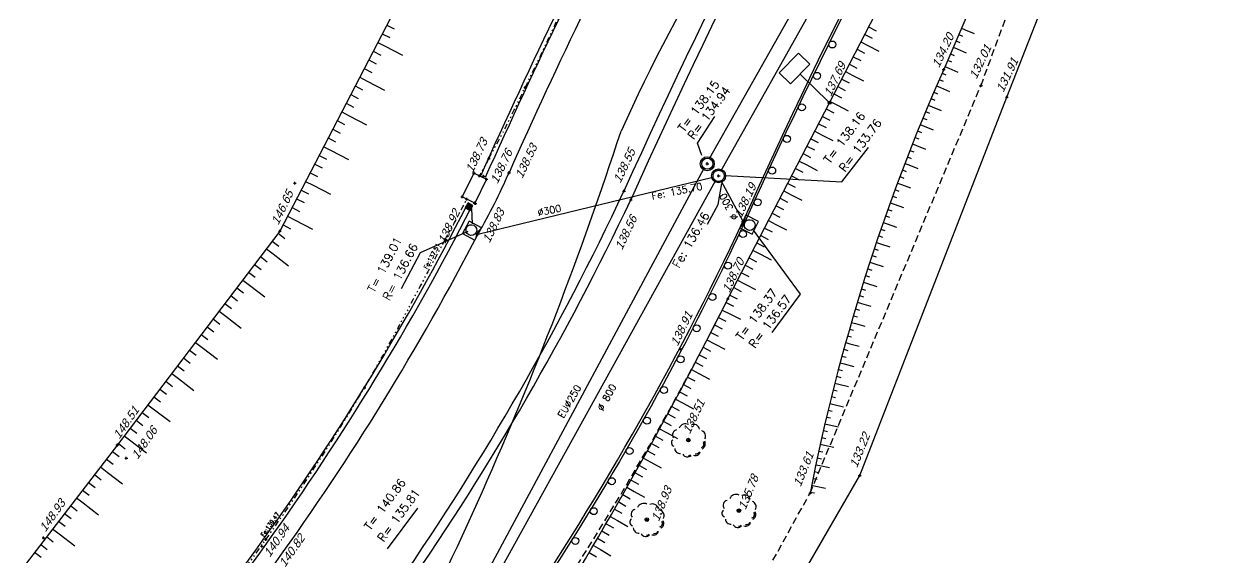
# Model space of a CAD drawing. Header units: metres. Extents: x 1633075 to 1634601, y 8175308 to 8177203.
# Drawn here: x 1633446.8 to 1633533.4, y 8175564.8 to 8175603 of the extents above; entities that cross this region are included whole.
import ezdxf

# ---------------------------------------------------------------- set-up
doc = ezdxf.new("R2010")
doc.units = ezdxf.units.M
doc.header["$LTSCALE"] = 2
doc.header["$PDMODE"] = 2
doc.header["$PDSIZE"] = 0.1
for name, pattern in [('131', [2, 1, 1]), ('211', [0.5, 0.2, -0.1, 0, -0.1, 0, -0.1]), ('31', [2, 1, 1]), ('CACHE', [0.375, 0.25, -0.125]), ('CACHE2', [4.7625, 3.175, -1.5875]), ('CONTINU', [0])]:
    doc.linetypes.add(name, pattern=pattern)
for name, color, linetype in [('C15785 - ALLEE', 7, 'CACHE'), ('C15785 - BORDURES', 7, 'CONTINU'), ('C15785 - BTALUS', 3, 'CACHE'), ('C15785 - CLOTURES', 3, 'Continuous'), ('C15785 - DBA', 252, 'Continuous'), ('C15785 - EAUP', 5, 'CONTINU'), ('C15785 - EP', 4, 'Continuous'), ('C15785 - EU', 6, 'Continuous'), ('C15785 - GLISSIERE', 252, 'Continuous'), ('C15785 - HTALUS', 7, 'Continuous'), ('C15785 - MOBILIER', 252, 'Continuous'), ('C15785 - POINT 2D', 7, 'Continuous'), ('C15785 - RECO-GÉN', 5, 'Continuous'), ('C15785 - Talus', 7, 'Continuous'), ('C15785 - VEGET', 3, 'Continuous'), ('C15785 - Z', 7, 'Continuous')]:
    doc.layers.add(name, color=color, linetype=linetype)
doc.styles.add('SIMPLEX', font='simplex_.ttf', dxfattribs={"height": 0.6})
doc.styles.get("Standard").update_dxf_attribs({"font": 'arial.ttf'})

# ---------------------------------------------------------------- blocks, each defined once
blk = doc.blocks.new('U-GRILLC')
for p, q in [((0.5, 0.5), (-0.5, 0.5)), ((-0.5, 0.5), (-0.5, -0.5)), ((0.4, 0.3), (-0.4, 0.3)), ((0.4, 0.1), (-0.4, 0.1)), ((0.5, -0.5), (0.5, 0.5)), ((-0.5, -0.5), (0.5, -0.5)), ((0.4, -0.1), (-0.4, -0.1)), ((0.4, -0.3), (-0.4, -0.3))]:
    blk.add_line(p, q)
blk = doc.blocks.new('BL19')
at = {"color": 0}
for p, q in [((0.5, 1), (-0.5, 1)), ((-0.5, 1), (-0.5, 0)), ((0.5, 0), (0.5, 1)), ((-0.5, 0), (0.5, 0))]:
    blk.add_line(p, q, dxfattribs=at)
for centre, major_axis, start_param, end_param in [((0.009, 0.554), (-0.275, 0.275), 3.926991, 10.210176), ((0.008, -0.967), (0.742, 0.742), 0.387155, 1.183656)]:
    blk.add_ellipse(centre, major_axis=major_axis, ratio=1, start_param=start_param, end_param=end_param, dxfattribs=at)
blk = doc.blocks.new('ARBN')
blk.add_circle((0, 0), 0.0517)
for centre, radius, start, end in [((-0.088, 0.27), 0.194, 62.9289, 157.9234), ((0.159, 0.288), 0.162, 10.5515, 118.7684), ((-0.381, -0.079), 0.106, 125.5548, 253.3512), ((-0.313, 0.149), 0.141, 102.3806, 218.1519), ((0.33, 0.115), 0.163, 331.4172, 69.7614), ((-0.236, -0.237), 0.15, 182.2997, 276.8338), ((0.202, -0.304), 0.137, 247.1419, 348.9634), ((0.221, -0.292), 0.104, 254.316, 338.7253), ((0.342, -0.106), 0.104, 287.358, 32.9391), ((0.335, -0.105), 0.151, 294.7172, 29.5061), ((-0.027, -0.335), 0.147, 208.1993, 316.9403), ((0.007, -0.38), 0.0689, 259.4414, 333.9219)]:
    blk.add_arc(centre, radius, start, end)
blk = doc.blocks.new('TALB150A')
blk.add_line((0, -0.6), (0, -1.45))
blk = doc.blocks.new('TALB150B')
blk.add_line((0, 0), (0, -0.6))
blk = doc.blocks.new('TALH100A')
blk.add_line((0, 0.3), (0, 1))
blk = doc.blocks.new('TALH100B')
blk.add_line((0, 0), (0, 0.3))
blk = doc.blocks.new('TALH200A')
blk.add_line((0, 0.6), (0, 2))
blk = doc.blocks.new('TALH200B')
blk.add_line((0, 0), (0, 0.6))
blk = doc.blocks.new('RH')
blk.add_circle((0, 0.25), 0.25)
blk = doc.blocks.new('TAMPON')
blk.add_circle((0, 0), 0.5)
blk = doc.blocks.new('T1')
at = {"linetype": '31'}
blk.add_point((0, 0), dxfattribs=at)

msp = doc.modelspace()

# ---------------------------------------------------------------- linework, layer by layer
at = {"layer": 'C15785 - ALLEE'}
msp.add_arc((1633308.479, 8175677.454), 210.85, 316.32837, 333.49362, dxfattribs=at)
at = {"layer": 'C15785 - BORDURES'}
for points in [[(1633479.517, 8175592.213, -0.027798), (1633503.677, 8175638.97, -0.034852), (1633516.468, 8175659.033, 0.028629), (1633534.941, 8175688.336, 0.028629)], [(1633479.837, 8175592.069, -0.027801), (1633503.982, 8175638.798, -0.034865), (1633516.751, 8175658.827, 0.028631), (1633535.247, 8175688.166, 0.028631)], [(1633333.623, 8175448.443, 0.023626), (1633347.155, 8175453.042, 0.095256), (1633378.886, 8175474.608), (1633397.099, 8175493.632), (1633416.63, 8175513.998), (1633420.432, 8175517.894), (1633435.193, 8175533.365), (1633445.937, 8175544.539, 0.074216), (1633478.5, 8175590.041, 0.074216)], [(1633333.719, 8175448.106, 0.023635), (1633347.288, 8175452.719, 0.095278), (1633379.137, 8175474.364), (1633397.352, 8175493.39), (1633416.881, 8175513.754), (1633420.684, 8175517.651), (1633435.446, 8175533.123), (1633446.189, 8175544.296, 0.074215), (1633478.812, 8175589.881, 0.074215)]]:
    msp.add_lwpolyline(points, format="xyb", dxfattribs=at)
for centre, radius, start, end in [((1633898.672, 8175405.901), 456.944, 149.46073, 155.91408), ((1633856.182, 8175428.733), 392.135, 149.28019, 155.89426), ((1633439.207, 8175610.95), 46.201, 330.2248, 336.30408), ((1633304.102, 8175680.057), 214.482, 316.52152, 334.84574), ((1633310.007, 8175676.077), 190.838, 315.95727, 332.51663)]:
    msp.add_arc(centre, radius, start, end, dxfattribs=at)
at = {"layer": 'C15785 - BTALUS'}
msp.add_lwpolyline([(1633473.223, 8175532.822), (1633487.219, 8175546.343), (1633496.76, 8175558.095), (1633503.045, 8175569.458), (1633515.272, 8175598.63), (1633522.45, 8175618.164), (1633529.724, 8175633.188), (1633533.294, 8175646.341)], dxfattribs=at)
at = {"layer": 'C15785 - CLOTURES'}
msp.add_lwpolyline([(1633382.009, 8175447.081), (1633395.823, 8175461.69), (1633413.95, 8175480.648), (1633431.478, 8175499.152), (1633449.856, 8175518.269), (1633458.533, 8175527.531), (1633461.531, 8175528.498), (1633473.223, 8175532.822), (1633476.729, 8175534.001), (1633495.243, 8175551.019), (1633506.593, 8175570.721), (1633517.124, 8175597.792), (1633525.858, 8175620.158), (1633537.229, 8175649.394), (1633548.492, 8175666.038), (1633560.396, 8175683.844)], dxfattribs=at)
at = {"layer": 'C15785 - DBA'}
for centre, radius, start, end in [((1633875.109, 8175418.303), 422.325, 149.28686, 155.85436), ((1633869.963, 8175421.238), 415.728, 149.27415, 155.98386), ((1633312.507, 8175674.336), 195.817, 315.90349, 334.8315), ((1633310.145, 8175675.967), 199.359, 316.14131, 334.59419)]:
    msp.add_arc(centre, radius, start, end, dxfattribs=at)
at = {"layer": 'C15785 - EAUP', "linetype": '211'}
for points in [[(1633514.028, 8175655.077, 0.005503), (1633508.725, 8175646.754, 0.006034), (1633506.132, 8175642.439, 0.005718), (1633497.543, 8175627.79, 0.008732), (1633493.668, 8175620.618, 0.013784), (1633487.766, 8175609.313, 0.005754), (1633485.224, 8175603.892, -0.007386), (1633482.665, 8175598.479, -0.017061), (1633480.073, 8175593.4, 0.001691), (1633479.399, 8175592.163)], [(1633478.5, 8175590.491, -0.002097), (1633476.944, 8175587.606, 0.003128), (1633474.107, 8175582.277, -0.01242), (1633471.17, 8175577, -0.019253), (1633464.117, 8175566.132, -0.020238), (1633455.377, 8175554.703, -0.020238), (1633446.584, 8175544.955, -0.001209), (1633435.362, 8175533.217, -0.000947), (1633425.04, 8175522.524, 0.000935), (1633414.718, 8175511.83, 0.000817), (1633404.273, 8175500.916, -0.000406), (1633393.838, 8175489.993, -0.000365), (1633380.16, 8175475.73), (1633376.894, 8175472.315, -0.010944), (1633373.442, 8175469.364, -0.012808), (1633367.029, 8175464.352, -0.014672), (1633360.249, 8175459.667), (1633354.475, 8175456.418), (1633352.437, 8175454.291)]]:
    msp.add_lwpolyline(points, format="xyb", dxfattribs=at)
at = {"layer": 'C15785 - EAUP', "linetype": '131'}
msp.add_lwpolyline([(1633479.398, 8175592.163), (1633479.906, 8175591.91), (1633479.058, 8175590.21), (1633478.163, 8175590.657), (1633479.011, 8175592.357), (1633479.398, 8175592.163)], dxfattribs=at)
at = {"layer": 'C15785 - EP', "linetype": 'CONTINU'}
for p, q in [((1633496.672, 8175592.498), (1633527.935, 8175648.256)), ((1633476.328, 8175555.694), (1633496.283, 8175591.799)), ((1633479.29, 8175587.989), (1633496.086, 8175592.065)), ((1633478.91, 8175588.734), (1633478.862, 8175589.823))]:
    msp.add_line(p, q, dxfattribs=at)
at = {"layer": 'C15785 - EP', "linetype": 'CACHE2'}
msp.add_line((1633498.268, 8175588.894, 138.187), (1633496.685, 8175591.808, 138.187), dxfattribs=at)
at = {"layer": 'C15785 - EP', "flags": 128}
for points in [[(1633496.961, 8175592.173), (1633505.31, 8175591.724), (1633507.227, 8175594.173)], [(1633495.708, 8175588.694), (1633496.477, 8175590.108), (1633496.745, 8175591.611)], [(1633473.831, 8175584.094), (1633475.186, 8175586.677), (1633478.59, 8175588.207)], [(1633500.329, 8175580.947), (1633502.366, 8175583.684), (1633498.988, 8175588.276)]]:
    msp.add_lwpolyline(points, dxfattribs=at)
at = {"layer": 'C15785 - EP', "linetype": 'CACHE2'}
msp.add_circle((1633496.505, 8175592.156), 0.4, dxfattribs=at)
at = {"layer": 'C15785 - EU', "linetype": 'CONTINU'}
for p, q in [((1633495.851, 8175593.405), (1633527.809, 8175649.988)), ((1633476.539, 8175557.436), (1633495.465, 8175592.704))]:
    msp.add_line(p, q, dxfattribs=at)
at = {"layer": 'C15785 - EU', "linetype": 'CACHE2'}
for p, q in [((1633495.004, 8175594.491), (1633496.24, 8175596.407)), ((1633495.295, 8175593.613), (1633495.004, 8175594.491)), ((1633472.82, 8175565.473), (1633474.993, 8175568.392)), ((1633476.058, 8175557.393), (1633472.82, 8175565.473))]:
    msp.add_line(p, q, dxfattribs=at)
at = {"layer": 'C15785 - EU'}
msp.add_circle((1633495.695, 8175593.024), 0.4, dxfattribs=at)
at = {"layer": 'C15785 - GLISSIERE'}
msp.add_lwpolyline([(1633529.305, 8175645.077, 0.026211), (1633519.166, 8175628.912, 0.027814), (1633498.367, 8175588.841, -0.011333), (1633493.854, 8175579.7, -0.067614), (1633459.883, 8175532.358), (1633449.749, 8175521.738)], format="xyb", dxfattribs=at)
at = {"layer": 'C15785 - HTALUS'}
for points in [[(1633461.531, 8175528.498, -0.110166), (1633464.615, 8175534.464, 0.031304), (1633482.644, 8175557.665, 0.02392), (1633497.166, 8175583.352), (1633504.43, 8175597.382), (1633519.11, 8175625.822), (1633533.294, 8175646.341)], [(1633529.724, 8175633.188, 0.063212), (1633521.375, 8175620.275), (1633512.601, 8175599.765, 0.05612), (1633503.045, 8175569.458, 0.05612)]]:
    msp.add_lwpolyline(points, format="xyb", dxfattribs=at)
msp.add_lwpolyline([(1633480.722, 8175617.513), (1633473.029, 8175603.447), (1633465.126, 8175588.205), (1633453.5, 8175572.901), (1633442.794, 8175559.038), (1633426.736, 8175540.263), (1633416.94, 8175528.37), (1633411.005, 8175519.395), (1633405.021, 8175512.029)], dxfattribs=at)
at = {"layer": 'C15785 - MOBILIER'}
for p, q in [((1633500.842, 8175599.524), (1633502.226, 8175600.939)), ((1633502.226, 8175600.939), (1633503.035, 8175600.148)), ((1633503.035, 8175600.148), (1633501.65, 8175598.732)), ((1633501.65, 8175598.732), (1633500.842, 8175599.524)), ((1633504.364, 8175597.462), (1633502.343, 8175599.44))]:
    msp.add_line(p, q, dxfattribs=at)
msp.add_circle((1633504.44, 8175597.388), 0.106, dxfattribs=at)
at = {"layer": 'C15785 - POINT 2D'}
for p in [(1633512.601, 8175599.765), (1633515.272, 8175598.63), (1633517.124, 8175597.792), (1633504.43, 8175597.382), (1633504.465, 8175597.401), (1633495.695, 8175593.024), (1633479.677, 8175592.141), (1633479.906, 8175591.91), (1633481.512, 8175592.383), (1633496.505, 8175592.156), (1633466.187, 8175591.632), (1633489.734, 8175591.058), (1633479.118, 8175590.177), (1633490.224, 8175590.437), (1633478.656, 8175589.961), (1633498.243, 8175588.89), (1633465.126, 8175588.205), (1633479.308, 8175588.007), (1633497.166, 8175583.352), (1633493.76, 8175579.779), (1633453.5, 8175572.901), (1633494.341, 8175573.25), (1633454.14, 8175571.955), (1633506.593, 8175570.721), (1633503.045, 8175569.458), (1633491.371, 8175567.562), (1633497.956, 8175568.203), (1633448.22, 8175566.258), (1633463.828, 8175565.671)]:
    msp.add_point(p, dxfattribs=at)
at = {"layer": 'C15785 - RECO-GÉN', "color": 3}
for centre, radius, start, end in [((1633588.697, 8175551.206), 108.552, 139.60376, 156.00279), ((1633234.323, 8175678.766), 268.491, 330.1065, 341.90023)]:
    msp.add_arc(centre, radius, start, end, dxfattribs=at)

# ---------------------------------------------------------------- block references
at = {"layer": 'C15785 - EAUP'}
for p, rotation in [((1633482.665, 8175598.479), 333.6380061299168), ((1633480.073, 8175593.4), 331.2029531266273), ((1633479.011, 8175592.357), 243.4777621401923), ((1633479.398, 8175592.163), 243.4777621401923), ((1633479.399, 8175592.163), 151.590517130198), ((1633479.906, 8175591.91), 153.4777661314038), ((1633478.163, 8175590.657), 333.4777591512737), ((1633478.5, 8175590.491), 151.8367041230911), ((1633479.058, 8175590.21), 63.47777113682212), ((1633476.944, 8175587.606), 331.3560261177184), ((1633471.17, 8175577), 329.2266271476668), ((1633464.117, 8175566.132), 324.9036371346839)]:
    msp.add_blockref('T1', p, dxfattribs=dict(at, rotation=rotation))
at = {"layer": 'C15785 - EP', "linetype": 'CACHE2'}
for name, p, rotation in [('TAMPON', (1633496.505, 8175592.156), 359.5000271160415), ('BL19', (1633498.243, 8175588.89), 243.1674211579664), ('BL19', (1633479.308, 8175588.007), 61.98245008579141)]:
    msp.add_blockref(name, p, dxfattribs=dict(at, rotation=rotation))
at = {"layer": 'C15785 - EP', "linetype": 'CACHE2', "xscale": 0.4000000002161146, "yscale": 0.4000000002161146, "zscale": 0.5, "rotation": 149.4346181578031}
msp.add_blockref('U-GRILLC', (1633478.656, 8175589.961), dxfattribs=at)
at = {"layer": 'C15785 - EU', "rotation": 359.5000271160415}
msp.add_blockref('TAMPON', (1633495.695, 8175593.024), dxfattribs=at)
at = {"layer": 'C15785 - GLISSIERE'}
for p, rotation in [((1633504.414, 8175601.665), 243.7541462749767), ((1633503.316, 8175599.419), 244.1068664368018), ((1633502.231, 8175597.167), 244.4595865762761), ((1633501.16, 8175594.908), 244.8123067419603), ((1633500.103, 8175592.642), 245.1650269003724), ((1633499.06, 8175590.37), 245.5177470610073), ((1633498.019, 8175588.097), 244.8105161381648), ((1633496.943, 8175585.841), 244.1737268643419), ((1633495.841, 8175583.597), 243.5369375649971), ((1633494.714, 8175581.365), 242.9001482629199), ((1633493.56, 8175579.148), 241.9086447345003), ((1633492.37, 8175576.949), 241.2468150217761), ((1633491.155, 8175574.764), 240.584985338979), ((1633489.914, 8175572.594), 239.923155640482), ((1633488.649, 8175570.438), 239.2613259711985), ((1633487.359, 8175568.296), 238.599496292694), ((1633486.044, 8175566.17), 237.9376665772073)]:
    msp.add_blockref('RH', p, dxfattribs=dict(at, rotation=rotation))
at = {"layer": 'C15785 - Talus'}
for name, p, rotation in [('TALH200B', (1633472.446, 8175602.322), 242.5932230490847), ('TALH200B', (1633472.768, 8175602.943), 242.5932230490847), ('TALB150B', (1633506.957, 8175602.278), 62.69719895021445), ('TALB150B', (1633507.232, 8175602.812), 62.69719895021445), ('TALH100B', (1633513.673, 8175602.271), 246.8386731497245), ('TALH100B', (1633513.87, 8175602.731), 246.8386731497245), ('TALH100A', (1633513.87, 8175602.731), 246.8386731497245), ('TALH200B', (1633472.123, 8175601.7), 242.5932230490847), ('TALH200A', (1633472.123, 8175601.7), 242.5932230490847), ('TALB150B', (1633506.682, 8175601.745), 62.69719895021445), ('TALB150A', (1633506.682, 8175601.745), 62.69719895021445), ('TALH100B', (1633513.28, 8175601.352), 246.8386731497245), ('TALH100B', (1633513.476, 8175601.811), 246.8386731497245), ('TALH200B', (1633471.479, 8175600.457), 242.5932230490847), ('TALH200B', (1633471.801, 8175601.079), 242.5932230490847), ('TALB150B', (1633506.131, 8175600.679), 62.69719895021445), ('TALB150B', (1633506.407, 8175601.212), 62.69719895021445), ('TALH100B', (1633513.083, 8175600.892), 246.8386731497245), ('TALH100A', (1633513.28, 8175601.352), 246.8386731497245), ('TALH200B', (1633471.157, 8175599.836), 242.5932230490847), ('TALB150B', (1633505.581, 8175599.613), 62.69719895021445), ('TALB150B', (1633505.856, 8175600.146), 62.69719895021445), ('TALH100B', (1633512.69, 8175599.973), 246.8386731497245), ('TALH100B', (1633512.886, 8175600.432), 246.8386731497245), ('TALH100A', (1633512.69, 8175599.973), 246.8386731497245), ('TALH200B', (1633470.835, 8175599.215), 242.5932230490847), ('TALH200A', (1633470.835, 8175599.215), 242.5932230490847), ('TALB150B', (1633505.306, 8175599.079), 62.69719895021445), ('TALB150A', (1633505.581, 8175599.613), 62.69719895021445), ('TALH100B', (1633512.289, 8175599.057), 246.3879471919617), ('TALH100B', (1633512.49, 8175599.514), 246.1862097313648), ('TALH200B', (1633470.19, 8175597.972), 242.5932230490847), ('TALH200B', (1633470.512, 8175598.593), 242.5932230490847), ('TALB150B', (1633504.755, 8175598.013), 62.69719895021445), ('TALB150B', (1633505.031, 8175598.546), 62.69719895021445), ('TALH100B', (1633511.891, 8175598.139), 246.7914220808661), ('TALH100B', (1633512.089, 8175598.598), 246.5896846411652), ('TALH100A', (1633512.089, 8175598.598), 246.5896846411652), ('TALH200B', (1633469.868, 8175597.35), 242.5932230490847), ('TALB150B', (1633504.48, 8175597.48), 62.69719895021445), ('TALB150A', (1633504.48, 8175597.48), 62.69719895021445), ('TALH100B', (1633511.501, 8175597.218), 247.1948969861395), ('TALH100B', (1633511.695, 8175597.679), 246.9931595247349), ('TALH100A', (1633511.501, 8175597.218), 247.1948969861395), ('TALH200B', (1633469.546, 8175596.729), 242.5932230490847), ('TALH200A', (1633469.546, 8175596.729), 242.5932230490847), ('TALB150B', (1633503.928, 8175596.414), 62.62844558725439), ('TALB150B', (1633504.204, 8175596.947), 62.62844558725439), ('TALH100B', (1633511.116, 8175596.295), 247.598371883574), ('TALH100B', (1633511.308, 8175596.757), 247.3966344454433), ('TALH200B', (1633468.901, 8175595.486), 242.5932230490847), ('TALH200B', (1633469.224, 8175596.107), 242.5932230490847), ('TALB150B', (1633503.377, 8175595.349), 62.62844558725439), ('TALB150B', (1633503.653, 8175595.881), 62.62844558725439), ('TALH100B', (1633510.738, 8175595.369), 248.0018467911297), ('TALH100B', (1633510.926, 8175595.833), 247.8001093426359), ('TALH100A', (1633510.926, 8175595.833), 247.8001093426359), ('TALH200B', (1633468.579, 8175594.865), 242.5932230490847), ('TALB150B', (1633503.101, 8175594.816), 62.62844558725439), ('TALB150A', (1633503.377, 8175595.349), 62.62844558725439), ('TALH100B', (1633510.367, 8175594.441), 248.405321689934), ('TALH100B', (1633510.552, 8175594.905), 248.2035842306252), ('TALH200B', (1633467.935, 8175593.622), 242.5932230490847), ('TALH200B', (1633468.257, 8175594.243), 242.5932230490847), ('TALH200A', (1633468.257, 8175594.243), 242.5932230490847), ('TALB150B', (1633502.549, 8175593.75), 62.62844558725439), ('TALB150B', (1633502.825, 8175594.283), 62.62844558725439), ('TALH100B', (1633510.184, 8175593.976), 248.6070591260795), ('TALH100A', (1633510.367, 8175594.441), 248.405321689934), ('TALH200B', (1633467.612, 8175593), 242.5932230490847), ('TALB150B', (1633501.997, 8175592.684), 62.62844558725439), ('TALB150B', (1633502.273, 8175593.217), 62.62844558725439), ('TALB150A', (1633502.273, 8175593.217), 62.62844558725439), ('TALH100B', (1633509.822, 8175593.043), 249.0105340355168), ('TALH100B', (1633510.002, 8175593.51), 248.8087965800058), ('TALH100A', (1633509.822, 8175593.043), 249.0105340355168), ('TALH200B', (1633467.29, 8175592.379), 242.5932230490847), ('TALB150B', (1633501.722, 8175592.152), 62.62844558725439), ('TALH100B', (1633509.467, 8175592.108), 249.4140089301079), ('TALH100B', (1633509.644, 8175592.576), 249.2122714699089), ('TALH200B', (1633466.646, 8175591.136), 242.5932230490847), ('TALH200B', (1633466.968, 8175591.757), 242.5932230490847), ('TALH200A', (1633466.968, 8175591.757), 242.5932230490847), ('TALB150B', (1633501.17, 8175591.086), 62.62844558725439), ('TALB150B', (1633501.446, 8175591.619), 62.62844558725439), ('TALH100B', (1633509.119, 8175591.171), 249.8174838261532), ('TALH100B', (1633509.293, 8175591.64), 249.6157463812062), ('TALH100A', (1633509.293, 8175591.64), 249.6157463812062), ('TALH200B', (1633466.324, 8175590.515), 242.5932230490847), ('TALB150B', (1633500.894, 8175590.553), 62.62844558725439), ('TALB150A', (1633501.17, 8175591.086), 62.62844558725439), ('TALH100B', (1633508.777, 8175590.231), 250.2209587333936), ('TALH100B', (1633508.947, 8175590.701), 250.0192212801902), ('TALH100A', (1633508.777, 8175590.231), 250.2209587333936), ('TALH200B', (1633465.679, 8175589.272), 242.5932230490847), ('TALH200B', (1633466.001, 8175589.893), 242.5932230490847), ('TALB150B', (1633500.342, 8175589.488), 62.62844558725439), ('TALB150B', (1633500.618, 8175590.02), 62.62844558725439), ('TALH100B', (1633508.442, 8175589.289), 250.6244336300527), ('TALH100B', (1633508.609, 8175589.76), 250.422696170466), ('TALH200B', (1633465.357, 8175588.65), 242.5932230490847), ('TALH200A', (1633465.679, 8175589.272), 242.5932230490847), ('TALB150B', (1633499.791, 8175588.422), 62.62844558725439), ('TALB150B', (1633500.067, 8175588.955), 62.62844558725439), ('TALB150A', (1633500.067, 8175588.955), 62.62844558725439), ('TALH100B', (1633508.114, 8175588.344), 251.0279085290677), ('TALH100B', (1633508.277, 8175588.817), 250.8261710844532), ('TALH100A', (1633508.277, 8175588.817), 250.8261710844532), ('TALH200B', (1633464.583, 8175587.49), 232.7773991575797), ('TALH200B', (1633465.006, 8175588.047), 232.7773991575797), ('TALB150B', (1633499.515, 8175587.889), 62.62844558725439), ('TALH100B', (1633507.952, 8175587.871), 251.2296459670521), ('TALH200B', (1633464.159, 8175586.932), 232.7773991575797), ('TALB150B', (1633498.963, 8175586.823), 62.62844558725439), ('TALB150B', (1633499.239, 8175587.356), 62.62844558725439), ('TALH100B', (1633507.634, 8175586.923), 251.6331208639046), ('TALH100B', (1633507.792, 8175587.398), 251.4313834235222), ('TALH100A', (1633507.792, 8175587.398), 251.4313834235222), ('TALH200B', (1633463.312, 8175585.817), 232.7773991575797), ('TALH200B', (1633463.736, 8175586.375), 232.7773991575797), ('TALH200A', (1633464.159, 8175586.932), 232.7773991575797), ('TALB150B', (1633498.411, 8175585.758), 62.62844558725439), ('TALB150B', (1633498.687, 8175586.291), 62.62844558725439), ('TALB150A', (1633498.963, 8175586.823), 62.62844558725439), ('TALH100B', (1633507.322, 8175585.973), 252.0365957657187), ('TALH100B', (1633507.477, 8175586.449), 251.8348583129375), ('TALH100A', (1633507.322, 8175585.973), 252.0365957657187), ('TALH200B', (1633462.889, 8175585.26), 232.7773991575797), ('TALB150B', (1633498.136, 8175585.225), 62.62844558725439), ('TALH100B', (1633507.017, 8175585.021), 252.4400706712264), ('TALH100B', (1633507.169, 8175585.497), 252.2383332212046), ('TALH200B', (1633462.042, 8175584.145), 232.7773991575797), ('TALH200B', (1633462.465, 8175584.703), 232.7773991575797), ('TALH200A', (1633462.465, 8175584.703), 232.7773991575797), ('TALB150B', (1633497.584, 8175584.159), 62.62844558725439), ('TALB150B', (1633497.86, 8175584.692), 62.62844558725439), ('TALB150A', (1633497.86, 8175584.692), 62.62844558725439), ('TALH100B', (1633506.719, 8175584.066), 252.8435455745423), ('TALH100B', (1633506.867, 8175584.544), 252.6418081184842), ('TALH100A', (1633506.867, 8175584.544), 252.6418081184842), ('TALH200B', (1633461.619, 8175583.588), 232.7773991575797), ('TALB150B', (1633497.308, 8175583.626), 62.62844558725439), ('TALH100B', (1633506.572, 8175583.588), 253.0452830099475), ('TALH200B', (1633460.772, 8175582.473), 232.7773991575797), ('TALH200B', (1633461.195, 8175583.03), 232.7773991575797), ('TALB150B', (1633496.764, 8175582.557), 63.09437792402139), ('TALB150B', (1633497.035, 8175583.092), 63.2057828565129), ('TALB150A', (1633496.764, 8175582.557), 63.09437792402139), ('TALH100B', (1633506.284, 8175582.631), 253.4487579058451), ('TALH100B', (1633506.427, 8175583.11), 253.2470204677346), ('TALH100A', (1633506.427, 8175583.11), 253.2470204677346), ('TALH200B', (1633460.348, 8175581.915), 232.7773991575797), ('TALH200A', (1633460.772, 8175582.473), 232.7773991575797), ('TALB150B', (1633496.219, 8175581.488), 62.87156809483992), ('TALB150B', (1633496.492, 8175582.022), 62.98297301673351), ('TALH100B', (1633506.002, 8175581.671), 253.8522328067626), ('TALH100B', (1633506.142, 8175582.151), 253.6504953516582), ('TALH100A', (1633506.002, 8175581.671), 253.8522328067626), ('TALH200B', (1633459.501, 8175580.801), 232.7773991575797), ('TALH200B', (1633459.925, 8175581.358), 232.7773991575797), ('TALB150B', (1633495.945, 8175580.954), 62.76016316679969), ('TALH100B', (1633505.728, 8175580.71), 254.2557077104373), ('TALH100B', (1633505.864, 8175581.191), 254.0539702597746), ('TALH200B', (1633458.654, 8175579.686), 232.7773991575797), ('TALH200B', (1633459.078, 8175580.243), 232.7773991575797), ('TALH200A', (1633459.078, 8175580.243), 232.7773991575797), ('TALB150B', (1633495.393, 8175579.888), 62.53735333871035), ('TALB150B', (1633495.669, 8175580.421), 62.64875825307369), ('TALB150A', (1633495.669, 8175580.421), 62.64875825307369), ('TALH100B', (1633505.46, 8175579.746), 254.6591826053514), ('TALH100B', (1633505.593, 8175580.228), 254.4574451637089), ('TALH100A', (1633505.593, 8175580.228), 254.4574451637089), ('TALH200B', (1633458.231, 8175579.128), 232.7773991575797), ('TALB150B', (1633494.838, 8175578.825), 62.3145435156465), ('TALB150B', (1633495.116, 8175579.356), 62.42594843159254), ('TALH100B', (1633505.328, 8175579.264), 254.8609200669019), ('TALH200B', (1633457.384, 8175578.014), 232.7773991575797), ('TALH200B', (1633457.808, 8175578.571), 232.7773991575797), ('TALB150B', (1633494.559, 8175578.294), 62.20313857583999), ('TALB150A', (1633494.559, 8175578.294), 62.20313857583999), ('TALH100B', (1633505.07, 8175578.298), 255.2643949643207), ('TALH100B', (1633505.198, 8175578.781), 255.0626574964851), ('TALH100A', (1633505.198, 8175578.781), 255.0626574964851), ('TALH200B', (1633456.961, 8175577.456), 232.7773991575797), ('TALH200A', (1633457.384, 8175578.014), 232.7773991575797), ('TALB150B', (1633493.997, 8175577.233), 61.98032874375966), ('TALB150B', (1633494.278, 8175577.763), 62.0917336694888), ('TALH100B', (1633504.819, 8175577.33), 255.6678698531378), ('TALH100B', (1633504.944, 8175577.814), 255.4661324064923), ('TALH100A', (1633504.819, 8175577.33), 255.6678698531378), ('TALH200B', (1633456.114, 8175576.341), 232.7773991575797), ('TALH200B', (1633456.537, 8175576.899), 232.7773991575797), ('TALB150B', (1633493.714, 8175576.704), 61.86892383248376), ('TALH100B', (1633504.575, 8175576.36), 256.0713447585185), ('TALH100B', (1633504.697, 8175576.845), 255.8696073070814), ('TALH200B', (1633455.69, 8175575.784), 232.7773991575797), ('TALH200A', (1633455.69, 8175575.784), 232.7773991575797), ('TALB150B', (1633493.147, 8175575.647), 61.64611401354917), ('TALB150B', (1633493.431, 8175576.175), 61.75751891945792), ('TALB150A', (1633493.431, 8175576.175), 61.75751891945792), ('TALH100B', (1633504.338, 8175575.389), 256.4748196542076), ('TALH100B', (1633504.456, 8175575.874), 256.2730821980423), ('TALH100A', (1633504.456, 8175575.874), 256.2730821980423), ('TALH200B', (1633454.844, 8175574.669), 232.7773991575797), ('TALH200B', (1633455.267, 8175575.227), 232.7773991575797), ('TALB150B', (1633492.575, 8175574.592), 61.4233041845033), ('TALB150B', (1633492.861, 8175575.119), 61.53470908655144), ('TALH100B', (1633504.222, 8175574.902), 256.6765571048372), ('TALH200B', (1633454.42, 8175574.112), 232.7773991575797), ('TALB150B', (1633492.287, 8175574.065), 61.31189924187862), ('TALB150A', (1633492.287, 8175574.065), 61.31189924187862), ('TALH100B', (1633503.995, 8175573.928), 257.0800320006497), ('TALH100B', (1633504.108, 8175574.415), 256.8782945526058), ('TALH100A', (1633504.108, 8175574.415), 256.8782945526058), ('TALH200B', (1633453.573, 8175572.997), 232.7773991575797), ('TALH200B', (1633453.997, 8175573.554), 232.7773991575797), ('TALH200A', (1633453.997, 8175573.554), 232.7773991575797), ('TALB150B', (1633491.709, 8175573.013), 61.08908940801012), ('TALB150B', (1633491.999, 8175573.539), 61.20049433048686), ('TALH100B', (1633503.775, 8175572.953), 257.4835069072958), ('TALH100B', (1633503.884, 8175573.441), 257.2817694511279), ('TALH100A', (1633503.775, 8175572.953), 257.4835069072958), ('TALH200B', (1633452.718, 8175571.888), 232.3213414519496), ('TALH200B', (1633453.146, 8175572.442), 232.3213414519496), ('TALB150B', (1633491.127, 8175571.964), 60.86627957034288), ('TALB150B', (1633491.418, 8175572.488), 60.97768449745757), ('TALH100B', (1633503.561, 8175571.976), 257.8869817966573), ('TALH100B', (1633503.667, 8175572.465), 257.6852443468774), ('TALH200B', (1633452.29, 8175571.334), 232.3213414519496), ('TALB150B', (1633490.834, 8175571.44), 60.75487467332793), ('TALB150A', (1633491.127, 8175571.964), 60.86627957034288), ('TALH100B', (1633503.457, 8175571.487), 258.0887192566282), ('TALH100A', (1633503.457, 8175571.487), 258.0887192566282), ('TALH200B', (1633451.435, 8175570.226), 232.3213414519496), ('TALH200B', (1633451.863, 8175570.78), 232.3213414519496), ('TALH200A', (1633452.29, 8175571.334), 232.3213414519496), ('TALB150B', (1633490.246, 8175570.394), 60.53206482880523), ('TALB150B', (1633490.541, 8175570.917), 60.64346975168807), ('TALH100B', (1633503.254, 8175570.508), 258.4921941580812), ('TALH100B', (1633503.355, 8175570.997), 258.2904567067151), ('TALH200B', (1633451.007, 8175569.672), 232.3213414519496), ('TALB150B', (1633489.654, 8175569.351), 60.30925500405173), ('TALB150B', (1633489.95, 8175569.872), 60.4206599137579), ('TALB150A', (1633489.95, 8175569.872), 60.4206599137579), ('TALH100B', (1633503.058, 8175569.527), 258.895669047747), ('TALH100B', (1633503.156, 8175570.018), 258.6939315893769), ('TALH100A', (1633503.156, 8175570.018), 258.6939315893769), ('TALH200B', (1633450.151, 8175568.564), 232.3213414519496), ('TALH200B', (1633450.579, 8175569.118), 232.3213414519496), ('TALH200A', (1633450.579, 8175569.118), 232.3213414519496), ('TALB150B', (1633489.356, 8175568.83), 60.19785008230834), ('TALH200B', (1633449.723, 8175568.01), 232.3213414519496), ('TALB150B', (1633488.758, 8175567.79), 59.97504023025799), ('TALB150B', (1633489.057, 8175568.31), 60.08644514583997), ('TALH200B', (1633448.867, 8175566.902), 232.3213414519496), ('TALH200B', (1633449.295, 8175567.456), 232.3213414519496), ('TALB150B', (1633488.155, 8175566.752), 59.75223039856186), ('TALB150B', (1633488.457, 8175567.271), 59.86363533319577), ('TALB150A', (1633488.758, 8175567.79), 59.97504023025799), ('TALH200B', (1633448.44, 8175566.348), 232.3213414519496), ('TALH200A', (1633448.867, 8175566.902), 232.3213414519496), ('TALB150B', (1633487.852, 8175566.234), 59.64082548896626), ('TALH200B', (1633447.584, 8175565.24), 232.3213414519496), ('TALH200B', (1633448.012, 8175565.794), 232.3213414519496), ('TALB150B', (1633487.244, 8175565.2), 59.4180156698494), ('TALB150B', (1633487.549, 8175565.716), 59.52942056353334), ('TALB150A', (1633487.549, 8175565.716), 59.52942056353334)]:
    msp.add_blockref(name, p, dxfattribs=dict(at, rotation=rotation))
at = {"layer": 'C15785 - VEGET', "xscale": 2.499999999908408, "yscale": 2.499999999908408, "zscale": 2.499999999908408, "rotation": 359.5000271373152}
for p in [(1633494.341, 8175573.25), (1633497.956, 8175568.203), (1633491.371, 8175567.562)]:
    msp.add_blockref('ARBN', p, dxfattribs=at)

# ---------------------------------------------------------------- texts
at = {"layer": 'C15785 - EAUP', "linetype": 'Continuous', "style": 'SIMPLEX'}
for s, rotation, p in [('Fe:137.51', 61.93612, (1633475.657, 8175585.449, 149.78)), ('Fe:139.47', 55.45413, (1633463.974, 8175566.307, 149.78))]:
    msp.add_text(s, height=0.3, rotation=rotation, dxfattribs=at).set_placement(p)
at = {"layer": 'C15785 - EP', "linetype": 'CACHE2', "style": 'SIMPLEX'}
for s, height, rotation, p in [('T= 138.16', 0.6, 53.3461, (1633504.455, 8175592.977)), ('R= 133.76', 0.6, 53.3461, (1633505.55, 8175592.378)), ('Fe: 135.70', 0.5, 11.45558, (1633491.767, 8175590.45)), ('%%C300', 0.5, 11.45558, (1633483.606, 8175589.278)), ('Fe: 136.46', 0.6, 60.2034, (1633493.683, 8175585.507)), ('T= 138.37', 0.6, 53.3461, (1633498.174, 8175580.323)), ('R= 136.57', 0.6, 53.3461, (1633499.094, 8175579.78))]:
    msp.add_text(s, height=height, rotation=rotation, dxfattribs=at).set_placement(p)
at = {"layer": 'C15785 - EP', "linetype": 'CONTINU', "style": 'SIMPLEX'}
for s, height, rotation, p in [('%%C 300', 0.5, 117.33468, (1633497.918, 8175589.147)), ('T= 139.01', 0.6, 62.37429, (1633471.875, 8175583.746)), ('R= 136.66', 0.6, 62.37429, (1633472.963, 8175583.173))]:
    msp.add_text(s, height=height, rotation=rotation, dxfattribs=at).set_placement(p)
at = {"layer": 'C15785 - EP', "style": 'SIMPLEX'}
msp.add_text('%%C 800', height=0.5, rotation=61.25348, dxfattribs=at).set_placement((1633488.226, 8175575.284))
at = {"layer": 'C15785 - EU', "linetype": 'CONTINU', "style": 'SIMPLEX'}
for s, p in [('T= 138.15', (1633494.034, 8175595.242)), ('R= 134.94', (1633494.725, 8175594.697))]:
    msp.add_text(s, height=0.6, rotation=53.36156, dxfattribs=at).set_placement(p)
at = {"layer": 'C15785 - EU', "style": 'SIMPLEX'}
for s, height, rotation, p in [('EU%%C250', 0.5, 60.03457, (1633485.404, 8175574.771)), ('T= 140.86', 0.6, 53.36156, (1633471.587, 8175566.742)), ('R= 135.81', 0.6, 53.36156, (1633472.536, 8175565.909))]:
    msp.add_text(s, height=height, rotation=rotation, dxfattribs=at).set_placement(p)
at = {"layer": 'C15785 - Z', "oblique": 18}
for s, rotation, p in [(' 134.20', 424.6502, (1633512.167, 8175599.625, 134.203)), (' 132.01', 424.6502, (1633514.841, 8175598.813, 132.011)), (' 131.91', 424.6502, (1633516.764, 8175597.867, 131.913)), (' 137.69', 424.6502, (1633504.431, 8175597.562, 137.691)), (' 138.73', 424.6502, (1633478.811, 8175592.112, 138.731)), (' 138.53', 424.6502, (1633482.36, 8175591.703, 138.531)), (' 138.76', 424.6502, (1633480.586, 8175591.328, 138.762)), (' 138.55', 424.6502, (1633489.381, 8175591.384, 138.55)), (' 146.65', 424.6502, (1633464.914, 8175588.387, 146.649)), (' 138.19', 424.6502, (1633498.027, 8175588.892, 138.188)), (' 138.92', 424.6502, (1633476.827, 8175587.023, 138.916)), (' 138.83', 424.6502, (1633480.02, 8175587.086, 138.83)), (' 138.56', 424.6502, (1633489.501, 8175586.592, 138.558)), (' 138.70', 424.6502, (1633497.168, 8175583.532, 138.699)), (' 138.91', 424.6502, (1633493.471, 8175579.709, 138.905)), (' 138.51', 424.6502, (1633494.342, 8175573.43, 138.508)), (' 148.51', 415.40652, (1633453.502, 8175573.081, 148.51)), (' 148.06', 415.40652, (1633454.813, 8175571.634, 148.058)), (' 133.22', 427.95212, (1633506.308, 8175571, 133.216)), (' 133.61', 427.95212, (1633502.279, 8175569.645, 133.609)), (' 135.78', 427.95212, (1633498.338, 8175567.996, 135.78)), (' 138.93', 427.95212, (1633492.135, 8175567.161, 138.925)), (' 148.93', 415.04447, (1633448.221, 8175566.438, 148.928)), (' 140.94', 415.40652, (1633464.27, 8175564.633, 140.936)), (' 140.82', 415.40652, (1633465.36, 8175563.917, 140.819))]:
    msp.add_text(s, height=0.6, rotation=rotation, dxfattribs=at).set_placement(p)

doc.saveas('drawing.dxf')
